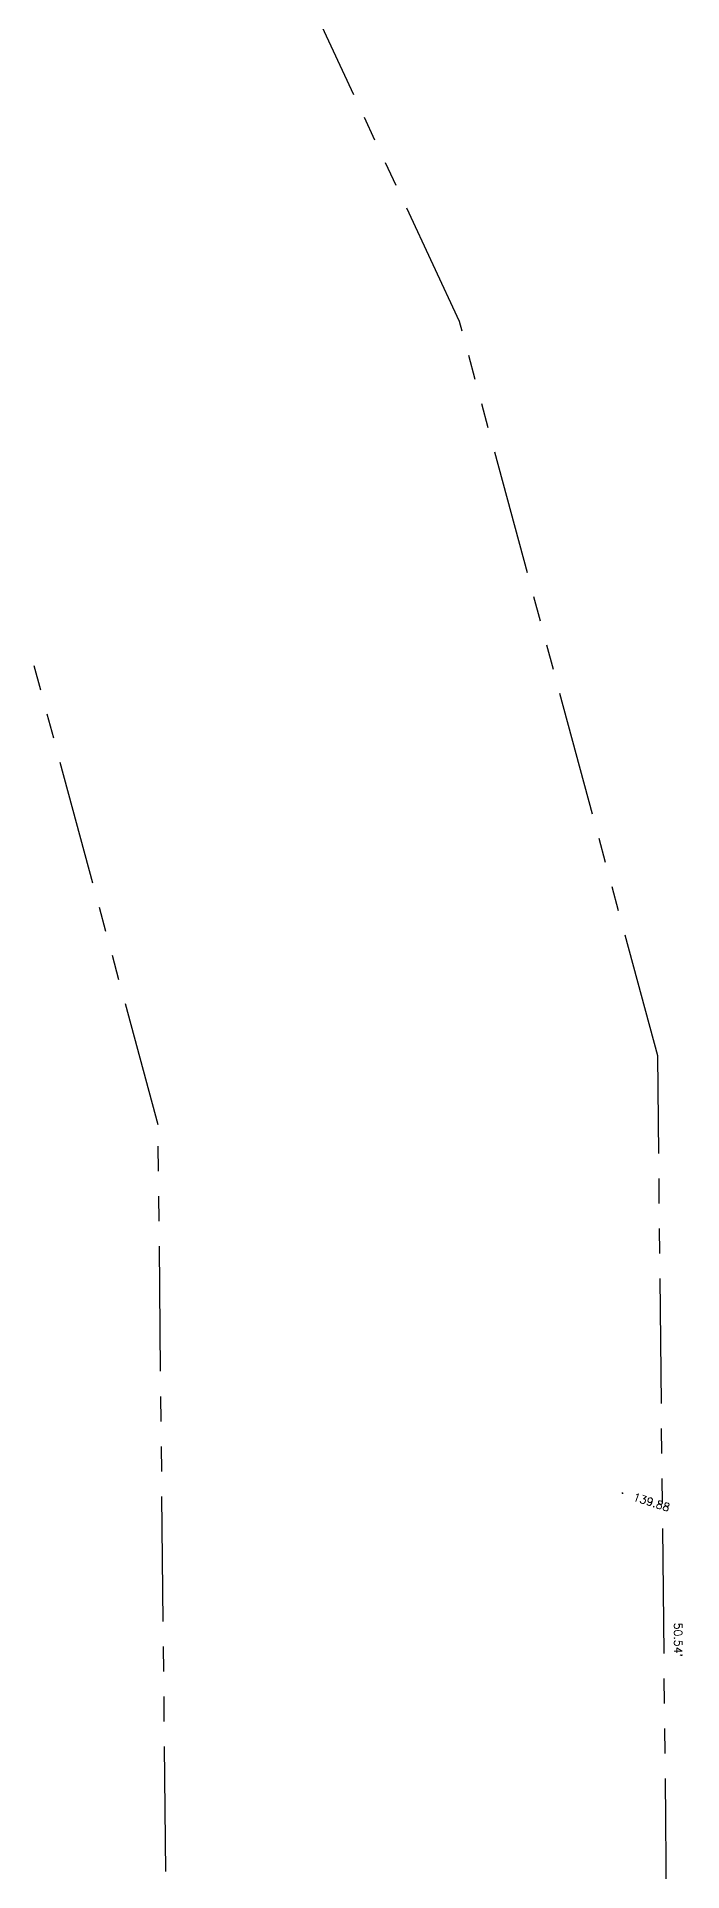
# Model space of a CAD drawing. Extents: x 3812 to 5524, y 4309 to 5867.
# Drawn here: x 4784.9 to 4849.4, y 5073.5 to 5256.8 of the extents above; entities that cross this region are included whole.
import ezdxf
from ezdxf.enums import TextEntityAlignment as Align

# ---------------------------------------------------------------- set-up
doc = ezdxf.new("R2010")
doc.units = 0
doc.header["$LTSCALE"] = 10
doc.header["$MEASUREMENT"] = 0
doc.header["$PDMODE"] = 2
doc.header["$PDSIZE"] = 0.05
doc.linetypes.add('PHANTOM', pattern=[2.5, 1.25, -0.25, 0.25, -0.25, 0.25, -0.25])
doc.layers.get('0').update_dxf_attribs({"linetype": 'CONTINUOUS'})
for name, color, linetype in [('BNDRY-REC', 4, 'PHANTOM'), ('ELEV', 7, 'CONTINUOUS'), ('PLT_ANNO_TXT', 120, 'CONTINUOUS'), ('PNTS-FIELD5-12-16', 3, 'CONTINUOUS')]:
    doc.layers.add(name, color=color, linetype=linetype)
doc.styles.add('L80', font='simplex.shx', dxfattribs={"height": 0.8})
doc.styles.add('S6', font='SIMPLEX', dxfattribs={"height": 0.083333})

# ---------------------------------------------------------------- blocks, each defined once
blk = doc.blocks.new('POINT')
blk.add_point((0, 0))
at = {"layer": 'ELEV', "style": 'S6'}
blk.add_attdef('ELEV', (0.119, -0.04), '', height=0.0833, dxfattribs=at)

msp = doc.modelspace()

# ---------------------------------------------------------------- linework, layer by layer
at = {"layer": 'BNDRY-REC'}
for p, q in [((4827.12, 5228.37), (4790.11, 5307.8)), ((4846.93, 5154.98), (4827.12, 5228.37)), ((4797, 5148.09), (4779.97, 5211.17)), ((4848.87, 4970.23), (4846.93, 5154.98)), ((4799.61, 4898.45), (4797, 5148.09))]:
    msp.add_line(p, q, dxfattribs=at)

# ---------------------------------------------------------------- block references
at = {"layer": 'PNTS-FIELD5-12-16'}
ref = msp.add_blockref('POINT', (4843.42, 5111.26), dxfattribs=dict(at, xscale=9.6, yscale=9.6, zscale=9.6, rotation=342.3291666666667))
ref.add_attrib('ELEV', '139.88', (4844.39, 5110.55), dxfattribs={"layer": 'ELEV', "height": 0.8, "rotation": 342.3292, "style": 'S6'})

# ---------------------------------------------------------------- texts
at = {"layer": 'PLT_ANNO_TXT', "style": 'L80'}
msp.add_text("50.54'", height=0.8, rotation=270.6, dxfattribs=at).set_placement((4848.57, 5096.6), align=Align.CENTER)

doc.saveas('drawing.dxf')
